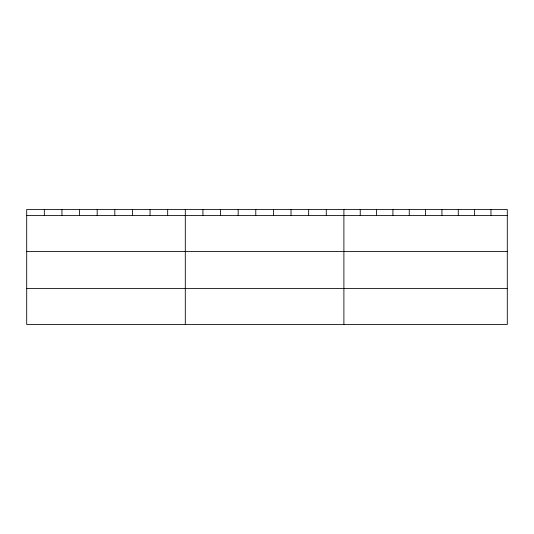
<?xml version="1.0" encoding="UTF-8"?>
<svg xmlns="http://www.w3.org/2000/svg" width="534" height="534" viewBox="0 0 534 534"><rect width="100%" height="100%" fill="white"/><g stroke="black" fill="none" stroke-linecap="round" stroke-linejoin="round"><path stroke-width="0.8" d="M507.3 215.509L507.3 324.498L26.7 324.498L26.7 209.502L507.3 209.502L507.3 215.509L26.7 215.509M26.7 251.474L507.3 251.474M26.7 288.534L507.3 288.534M490.96 209.502L490.96 215.509M474.619 209.502L474.619 215.509M458.279 209.502L458.279 215.509M441.938 209.502L441.938 215.509M425.598 209.502L425.598 215.509M409.258 209.502L409.258 215.509M392.917 209.502L392.917 215.509M376.577 209.502L376.577 215.509M360.236 209.502L360.236 215.509M343.896 209.502L343.896 324.498M326.274 209.502L326.274 215.509M308.652 209.502L308.652 215.509M291.03 209.502L291.03 215.509M273.408 209.502L273.408 215.509M255.786 209.502L255.786 215.509M238.164 209.502L238.164 215.509M220.542 209.502L220.542 215.509M202.92 209.502L202.92 215.509M185.298 209.502L185.298 324.498M167.676 209.502L167.676 215.509M150.054 209.502L150.054 215.509M132.432 209.502L132.432 215.509M114.81 209.502L114.81 215.509M97.188 209.502L97.188 215.509M79.566 209.502L79.566 215.509M61.944 209.502L61.944 215.509M44.322 209.502L44.322 215.509"/></g></svg>
